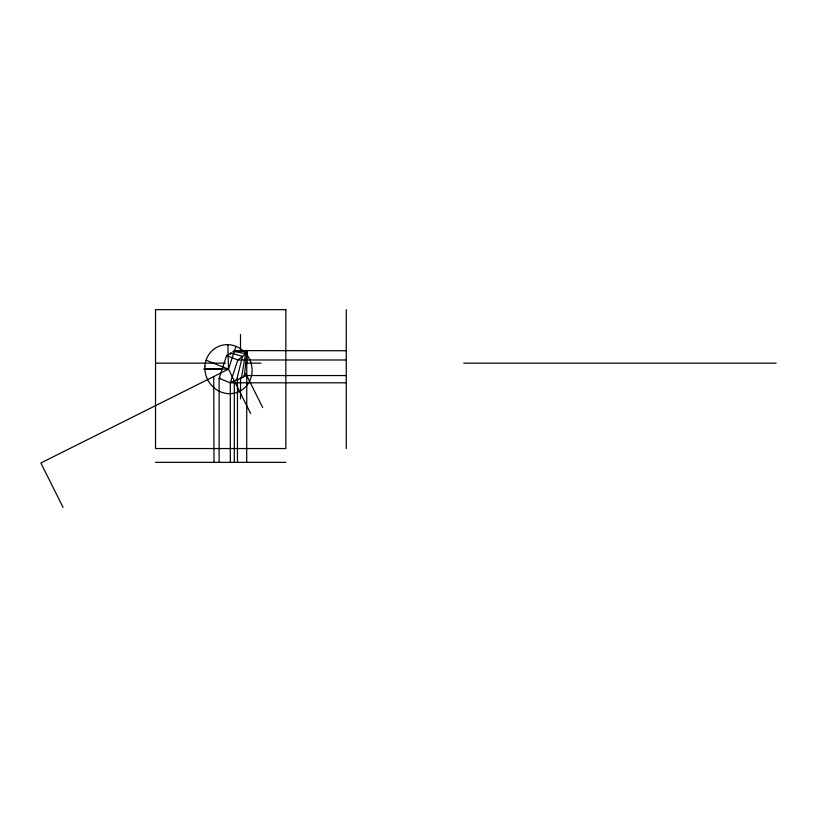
<?xml version="1.0" encoding="UTF-8"?>
<svg xmlns="http://www.w3.org/2000/svg" width="817" height="817" viewBox="0 0 817 817"><rect width="100%" height="100%" fill="white"/><g stroke="black" fill="none" stroke-linecap="round" stroke-linejoin="round"><path stroke-width="1.23" d="M234.305 462.361L234.305 380.579M237.461 462.361L237.471 378.618M246.714 363.075L246.775 350.779L246.714 462.361M234.663 351.361L234.714 350.585L240.515 350.748M232.018 382.08L241.464 377.934L245.57 353.608L247.061 351.402M230.455 354.507L231.037 352.893M232.671 351.902L233.499 351.392L245.57 353.608L242.516 356.375L230.823 353.015L226.626 355.518L219.119 378.342L219.119 462.361M235.98 346.347L228.474 369.172L250.656 413.535M230.312 462.361L230.312 382.816L237.818 359.991L242.516 356.375L236.593 380.079L235.868 379.864M233.488 351.392L234.663 350.585L346.275 350.748M234.316 350.871L234.397 350.82A5.055 5.055 0 0 0 234.653 350.636L246.969 351.739L244.334 376.657M246.714 375.554L243.313 376.28M243.558 377.005L241.199 378.057M232.426 381.896L230.312 382.816L219.119 378.342L220.304 377.995M346.275 359.991L237.818 359.991L226.626 355.518M155.536 363.146L225.625 363.146M245.784 363.146L261.042 363.146M463.739 363.146L776.15 363.146M203.668 369.172L222.275 369.172M244.212 375.554L346.275 375.554M230.312 382.816L346.275 382.816M155.536 462.361L285.848 462.361M204.863 368.569L228.474 369.172L227.872 344.662M240.709 377.801L241.464 377.934M206.078 360.226L228.474 369.172L40.85 462.973L63.032 507.347M245.631 373.389L262.696 407.52M213.758 376.525L213.983 462.361M346.275 309.653L346.275 448.543M240.515 334.459L240.515 351.984M240.515 377.444L240.515 398.931M246.979 351.851A8.109 8.109 0 0 1 246.285 352.801M285.848 309.653L155.536 309.653L155.536 448.543L285.848 448.543L285.848 309.653M204.914 366.241A24.806 23.305 63.4 0 0 238.819 391.711A24.806 23.305 63.4 0 0 241.679 349.553A24.806 23.305 63.4 0 0 204.914 366.241"/></g></svg>
